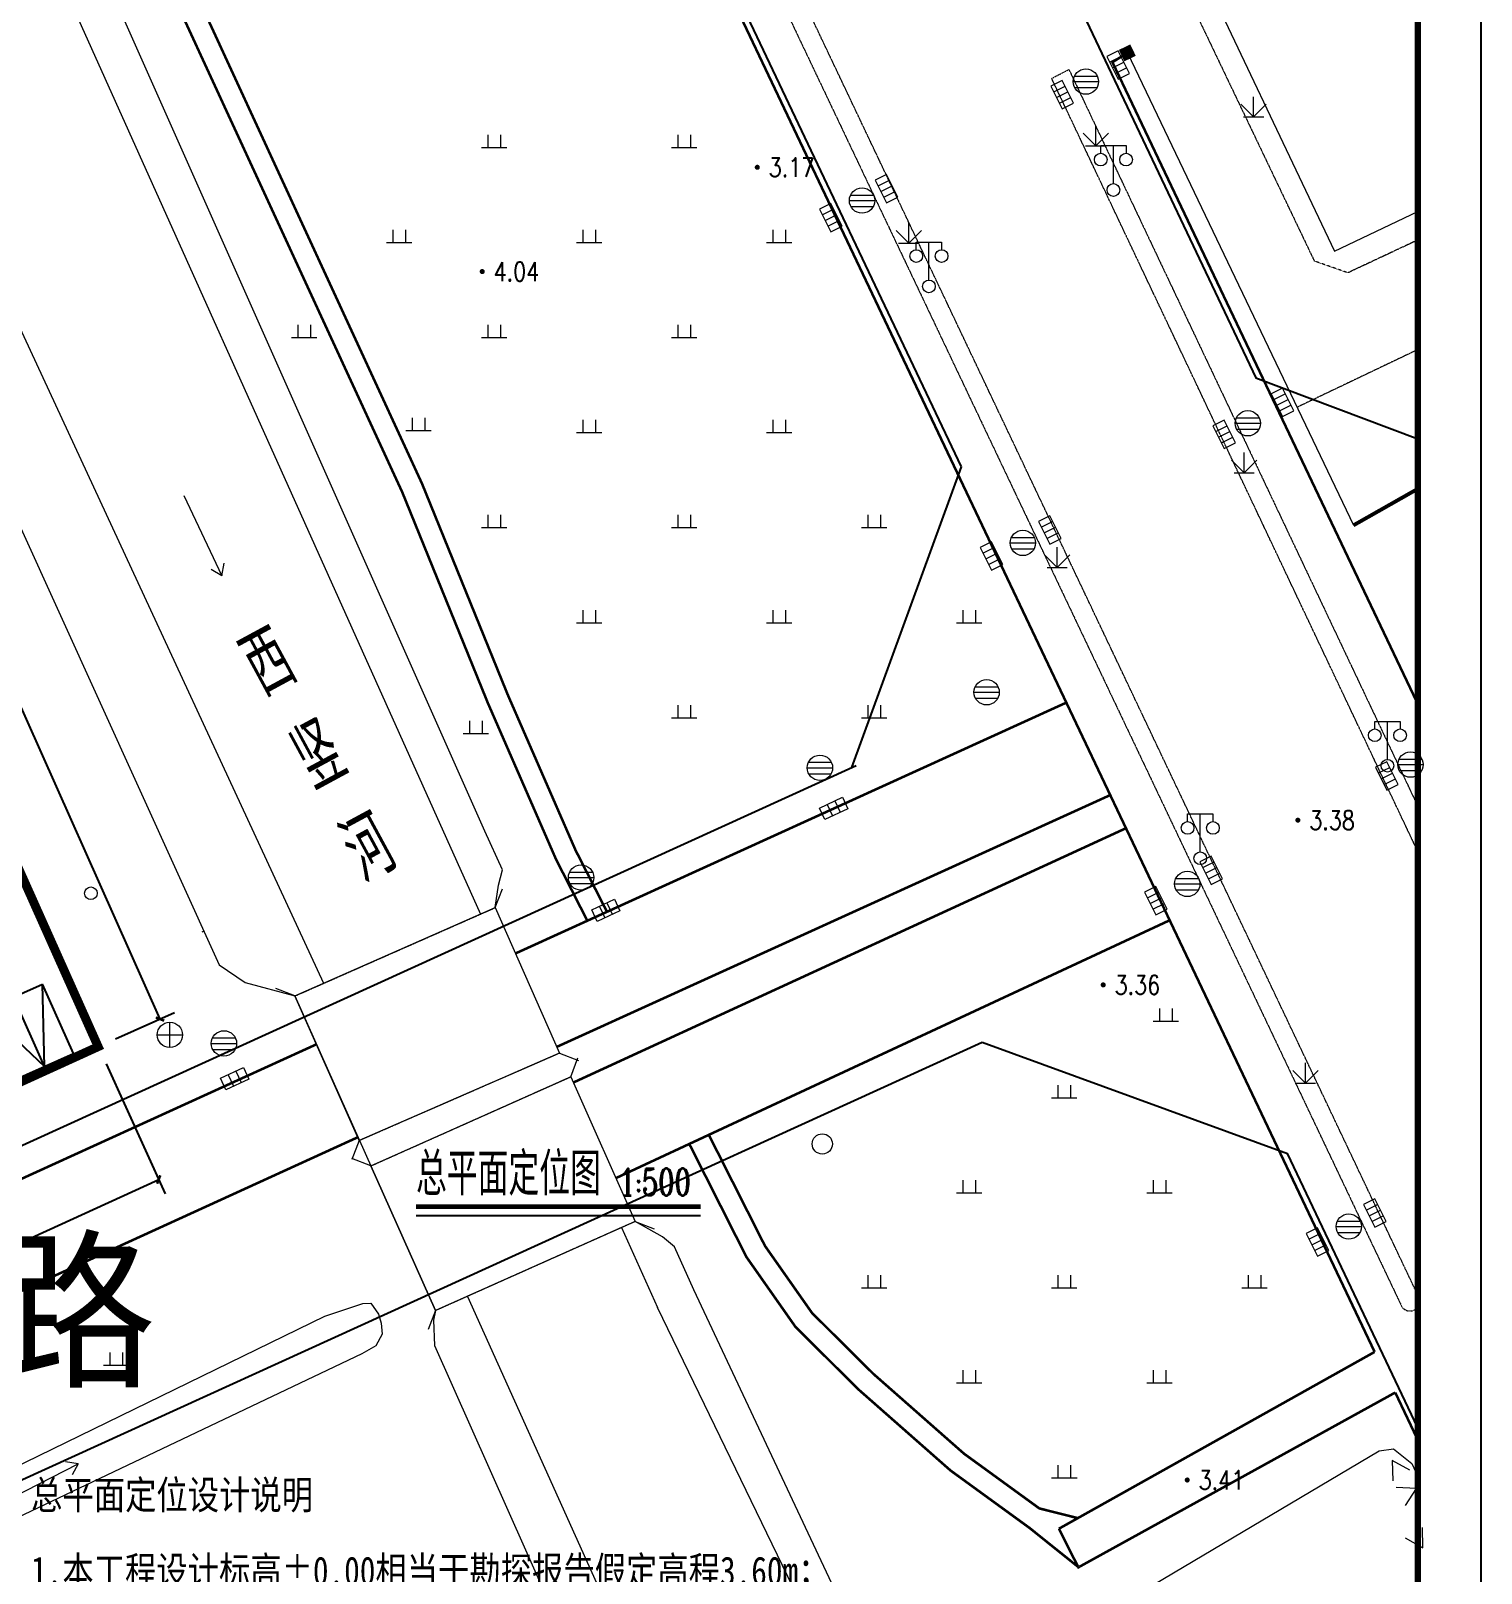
# Model space of a CAD drawing. Extents: x -165130 to 255370, y -346822 to 187778.
# Drawn here: x 140907 to 255370, y -101476 to 20252 of the extents above; entities that cross this region are included whole.
import ezdxf
from ezdxf.enums import TextEntityAlignment as Align

# ---------------------------------------------------------------- set-up
doc = ezdxf.new("R2010")
doc.units = 0
doc.header["$MEASUREMENT"] = 0
for name, pattern in [('DASH', [0.35, 0.25, -0.1]), ('X2', [10, 8, -2]), ('X3', [5, 4, -1]), ('X5', [3, 2, -1]), ('X6', [2, 1, -1])]:
    doc.linetypes.add(name, pattern=pattern)
doc.layers.get('0').update_dxf_attribs({"linetype": 'CONTINUOUS'})
doc.layers.get('Defpoints').update_dxf_attribs({"linetype": 'CONTINUOUS'})
for name, color, linetype in [('DIM_SYMB', 3, 'CONTINUOUS'), ('GCD', 1, 'CONTINUOUS'), ('PUB_DIM', 3, 'CONTINUOUS'), ('PUB_TEXT', 7, 'CONTINUOUS'), ('PUB_TITLE', 4, 'CONTINUOUS'), ('RD-红线', 4, 'CONTINUOUS'), ('停车位', 4, 'CONTINUOUS'), ('围墙', 151, 'FENCELINE1'), ('层0', 253, 'CONTINUOUS'), ('规划道路边线', 1, 'CONTINUOUS')]:
    doc.layers.add(name, color=color, linetype=linetype)
doc.layers.add('底图', color=252, linetype='CONTINUOUS', lineweight=5)
doc.styles.add('-宋体', font='', dxfattribs={"width": 0.8})
doc.styles.add('_TCH_AXIS', font='COMPLEX', dxfattribs={"bigfont": 'GBCBIG'})
doc.styles.add('_TCH_DIM_T3', font='SIMPLEX', dxfattribs={"width": 0.705882, "bigfont": 'GBCBIG'})
doc.styles.add('HZ', font='txt', dxfattribs={"width": 0.7, "height": 5, "bigfont": 'STF:宋体'})
doc.styles.add('ls1', font='simhei.ttf')
doc.styles.get('-宋体').set_extended_font_data('SimSun')
doc.linetypes.add('10421', pattern='A,2,[150,AAA.SHX,S=1,R=0,X=0,Y=1],1e-11', length=2)
doc.linetypes.add('1161', pattern='A,0,[149,AAA.SHX,S=0.15,R=0,X=0,Y=0],-1.6', length=1.6)
doc.linetypes.add('443', pattern='A,9.4,[169,AAA.SHX,S=1,R=0,X=0,Y=0.15],0.6', length=10)
doc.linetypes.add('444', pattern='A,4.5,[145,AAA.SHX,S=1,R=0,X=0,Y=1],4.5,-0.5,[146,AAA.SHX,S=1,R=0,X=0,Y=0],-0.5', length=10)
doc.linetypes.add('833', pattern='A,2,[150,AAA.SHX,S=0.8,R=0,X=0,Y=0.8],2,[150,AAA.SHX,S=2,R=0,X=0,Y=2],1e-11', length=4)
doc.linetypes.add('FENCELINE1', pattern='A,0.25,-0.1,[133,ltypeshp.shx,S=0.1,R=0,X=-0.1,Y=0],-0.1,1', length=1.45)
doc.dimstyles.new('总图&&500', dxfattribs={"dimtxt": 1487.5, "dimasz": 500, "dimexe": 1250, "dimexo": 1500, "dimgap": 631.25, "dimtad": 1, "dimlfac": 0.001, "dimzin": 0, "dimdsep": 46, "dimtxsty": '_TCH_DIM_T3', "dimblk": 'ARCHTICK', "dimcen": 0.09, "dimclrt": 7, "dimazin": 2, "dimtfac": 1, "dimtix": 1, "dimtmove": 2, "dimatfit": 3, "dimfxl": 1, "dimtolj": 1, "dimtzin": 0, "dimarcsym": 0})

# ---------------------------------------------------------------- blocks, each defined once
blk = doc.blocks.new('qar5gesfd')
at = {"layer": 'PUB_TITLE'}
blk.add_lwpolyline([(-86068, 153824), (-1968, 153824), (-1968, 213224), (-86068, 213224)], close=True, dxfattribs=at)
at = {"layer": 'PUB_TITLE', "const_width": 100}
blk.add_lwpolyline([(-83568, 154824), (-2968, 154824), (-2968, 212224), (-83568, 212224)], close=True, dxfattribs=at)
blk = doc.blocks.new('gc002')
at = {"const_width": 1}
blk.add_lwpolyline([(-0.5, 0), (0.5, 0)], dxfattribs=at)
blk = doc.blocks.new('gc124')
for p, q in [((0, 0), (0, 1.6)), ((-1, 1), (0, 0)), ((-0.8, 0), (0.8, 0)), ((0, 0), (1, 1))]:
    blk.add_line(p, q)
blk = doc.blocks.new('gc097')
for p, q in [((-1, 2.9), (-1, 3.5)), ((-1, 3.5), (1, 3.5)), ((0, 0.5), (0, 3.5)), ((1, 3.5), (1, 2.9))]:
    blk.add_line(p, q)
for centre in [(-1, 2.4), (1, 2.4), (0, 0)]:
    blk.add_circle(centre, 0.5)
blk = doc.blocks.new('gc122')
blk.add_circle((0, 0), 0.8)
blk = doc.blocks.new('gc037')
for p, q in [((0, 0), (-1.39, 0.8)), ((-1.39, -0.8), (0, 0))]:
    blk.add_line(p, q)
blk = doc.blocks.new('gc119')
for p, q in [((-1, 0), (1, 0)), ((-0.5, 1), (-0.5, 0)), ((0.5, 1), (0.5, 0))]:
    blk.add_line(p, q)
blk = doc.blocks.new('gc086')
for p, q in [((0, 0), (7, 0)), ((7, 0), (6.18, 0.57)), ((7, 0), (6.18, -0.57))]:
    blk.add_line(p, q)
blk = doc.blocks.new('gcbj0104')
for p, q in [((-0.5, 0.5), (-0.5, -0.5)), ((0, 0.5), (0, -0.5)), ((0.5, 0.5), (0.5, -0.5))]:
    blk.add_line(p, q)
blk.add_lwpolyline([(-1, 0.5), (-1, -0.5), (1, -0.5), (1, 0.5)], close=True)
blk = doc.blocks.new('gcbj0103')
for p, q in [((-1, 0), (1, 0)), ((-0.9, 0.43), (0.9, 0.43)), ((-0.88, -0.47), (0.88, -0.47))]:
    blk.add_line(p, q)
blk.add_circle((0, 0), 1)
blk = doc.blocks.new('GC200')
at = {"linetype": 'Continuous', "const_width": 0.2, "flags": 128}
blk.add_lwpolyline([(-0.1, 0, 1), (0.1, 0, 1)], format="xyb", close=True, dxfattribs=at)
blk = doc.blocks.new('gc170')
at = {"linetype": 'Continuous'}
blk.add_circle((0, 0), 0.5, dxfattribs=at)
blk = doc.blocks.new('gcbj0102')
for p, q in [((-1, 0), (1, 0)), ((0, -1), (0, 1))]:
    blk.add_line(p, q)
blk.add_circle((0, 0), 1)
blk = doc.blocks.new('gc041')
for p, q in [((-1, 0.5), (1, 0.5)), ((-1, -0.5), (-1, 0.5)), ((-0.33, 0.5), (-0.33, -0.5)), ((0.33, 0.5), (0.33, -0.5)), ((1, 0.5), (1, -0.5)), ((1, -0.5), (-1, -0.5))]:
    blk.add_line(p, q)
blk = doc.blocks.new('_ArchTick')
at = {"color": 0, "linetype": 'ByBlock', "const_width": 0.4}
blk.add_lwpolyline([(-0.5, -0.5), (0.5, 0.5)], dxfattribs=at)
blk = doc.blocks.new('*D50')
at = {"layer": 'Defpoints', "color": 0, "transparency": 16777216}
for p in [(74864, 99869), (151100, -57744), (146220, -59923)]:
    blk.add_point(p, dxfattribs=at)
at = {"layer": 'PUB_DIM', "color": 0, "lineweight": -2, "transparency": 16777216}
for p, q in [((76234, 100480), (80886, 102557)), ((79744, 102048), (151100, -57744)), ((147589, -59312), (152241, -57234))]:
    blk.add_line(p, q, dxfattribs=at)
at = {"layer": 'PUB_DIM', "color": 0, "lineweight": -2, "transparency": 16777216, "xscale": 500, "yscale": 500, "zscale": 500}
for p, rotation in [((79744, 102048), 114.0632792769174), ((151100, -57744), 294.0632792769174)]:
    blk.add_blockref('_ArchTick', p, dxfattribs=dict(at, rotation=rotation))
at = {"layer": 'PUB_DIM', "color": 7, "transparency": 16777216, "insert": (116678, 22713), "char_height": 1487.5, "attachment_point": 5, "rotation": 294.06328, "style": '_TCH_DIM_T3'}
blk.add_mtext('\\A1;175.00m', dxfattribs=at)
blk = doc.blocks.new('*D51')
at = {"layer": 'Defpoints', "color": 0, "transparency": 16777216}
for p in [(146220, -59923), (150998, -70408), (-27114, -138918)]:
    blk.add_point(p, dxfattribs=at)
at = {"layer": 'PUB_DIM', "color": 0, "lineweight": -2, "transparency": 16777216}
for p, q in [((146842, -61288), (151517, -71546)), ((-22335, -149403), (150998, -70408)), ((-26492, -140283), (-21817, -150540))]:
    blk.add_line(p, q, dxfattribs=at)
at = {"layer": 'PUB_DIM', "color": 0, "lineweight": -2, "transparency": 16777216, "xscale": 500, "yscale": 500, "zscale": 500}
for p, rotation in [((150998, -70408), 24.5005618365008), ((-22335, -149403), 204.5005618365008)]:
    blk.add_blockref('_ArchTick', p, dxfattribs=dict(at, rotation=rotation))
at = {"layer": 'PUB_DIM', "color": 7, "transparency": 16777216, "insert": (63761, -108654), "char_height": 1487.5, "attachment_point": 5, "rotation": 24.50056, "style": '_TCH_DIM_T3'}
blk.add_mtext('\\A1;190.49m', dxfattribs=at)

msp = doc.modelspace()

# ---------------------------------------------------------------- linework, layer by layer
at = {"elevation": -625.1}
msp.add_lwpolyline([(145370.127, -163621.816), (145370.127, -138621.816), (250370.127, -138621.816), (250370.127, 123378.184), (-152629.873, 123378.184), (-152629.873, -163621.816), (145370.127, -163621.816)], dxfattribs=at)
at = {"color": 1, "linetype": 'DASH', "ltscale": 10000, "const_width": 700, "elevation": -3490, "flags": 128}
msp.add_lwpolyline([(-98469.293, 20873.735), (-27113.858, -138918.01), (146219.838, -59923.241), (74864.403, 99868.504)], close=True, dxfattribs=at)
at = {"layer": 'DIM_SYMB', "const_width": 350, "elevation": -625.1}
msp.add_lwpolyline([(171308.797, -72552.637), (193762.9, -72552.637)], dxfattribs=at)
at = {"layer": 'DIM_SYMB', "elevation": -625.1}
msp.add_lwpolyline([(171308.797, -73252.637), (193762.9, -73252.637)], dxfattribs=at)
at = {"layer": 'RD-红线', "color": 0, "linetype": 'Continuous'}
msp.add_line((250370.127, -90001.264, -3490), (240098.579, -68367.066, -3490), dxfattribs=at)
at = {"layer": '停车位', "linetype": 'Continuous', "elevation": -3490, "flags": 128}
for points in [[(73340.443, -85562.132), (141822.62, -54981.232)], [(137257.141, -57019.958), (141986.352, -61479.169), (141822.62, -54981.232)], [(144269.092, -60459.806), (141822.62, -54981.232)], [(141986.352, -61479.169), (139539.88, -56000.595)], [(75006.606, -91389.156), (144269.092, -60459.806)]]:
    msp.add_lwpolyline(points, dxfattribs=at)
at = {"layer": '围墙', "ltscale": 0.2, "const_width": 200, "elevation": -3490}
msp.add_lwpolyline([(74368.469, -92769.293), (146219.838, -59923.241), (74864.403, 99868.504), (-98469.293, 20873.735), (-27113.858, -138918.01), (47486.606, -104919.736)], dxfattribs=at)
at = {"layer": '底图', "linetype": 'Continuous'}
for p, q in [((177559.683, -48944.183, -3420), (178138.229, -47452.445, -3420)), ((177559.683, -48944.183, -3420), (182631.004, -60441.304, -3420)), ((161746.695, -55919.212, -3420), (160254.957, -55340.666, -3420)), ((161746.695, -55919.212, -3420), (166830.716, -67336.203, -3420)), ((182631.004, -60441.304, -3420), (184120.443, -61025.747, -3420)), ((183514.707, -62292.173, -3420), (184086.867, -60797.973, -3420)), ((183514.707, -62292.173, -3420), (188613.814, -73719.651, -3420)), ((166830.716, -67336.203, -3420), (166246.273, -68825.641, -3420)), ((167739.72, -69331.201, -3420), (166245.52, -68759.041, -3420)), ((167739.72, -69331.201, -3420), (172838.826, -80758.679, -3420)), ((188613.814, -73719.651, -3420), (190108.013, -74291.811, -3420)), ((172838.826, -80758.679, -3420), (172266.666, -82252.879, -3420))]:
    msp.add_line(p, q, dxfattribs=at)
at = {"layer": '底图', "linetype": 'X5'}
for p, q in [((161746.695, -55919.212, -3420), (177559.683, -48944.183, -3420)), ((182631.004, -60441.304, -3420), (166830.716, -67336.203, -3420)), ((167739.72, -69331.201, -3420), (183514.707, -62292.173, -3420)), ((188613.814, -73719.651, -3420), (172838.826, -80758.679, -3420))]:
    msp.add_line(p, q, dxfattribs=at)
at = {"layer": '底图', "linetype": '10421', "elevation": -80, "flags": 128}
for points in [[(76727.984, 123378.184), (90591.425, 93295.659), (99276.458, 75077.675), (121047.552, 22968.714), (155759.589, -53463.38), (157823.485, -54861.925), (161746.695, -55919.212)], [(172838.826, -80758.679), (172688.669, -81496.43), (172753.61, -83518.739), (197310.84, -138621.816)]]:
    msp.add_lwpolyline(points, dxfattribs=at)
at = {"layer": '底图', "linetype": 'Continuous', "flags": 128}
for points, elevation in [([(81367.253, 123378.184), (164008.792, -54921.413)], -3420), ([(98916.144, 123378.184), (104097.97, 111935.717), (135525.646, 41491.723), (176402.966, -49454.405)], -3420), ([(250370.127, 66374.46), (220390.914, 52138.061), (243790.965, 2861.899), (250370.127, 5986.183)], -3420), ([(161746.695, -55919.212), (172838.826, -80758.679)], -3420), ([(187527.31, -74204.464), (190356.64, -80499.315)], -3420), ([(175356.833, -79635.108), (201935.736, -138621.816)], -3420), ([(216097.807, -120542.653), (226930.495, -113879.939), (228321.931, -112100.947), (227965.718, -110662.087), (227320.792, -109389.093), (225610.744, -108132.136), (220321.669, -111285.849), (212852.544, -114829.978), (211097.479, -114877.904), (209480.801, -114100.126), (203926.882, -108514.376), (190356.64, -80499.315)], -1208), ([(235416.389, -110596.737), (234009.725, -110959.242), (232945.516, -110959.243), (229154.91, -103873.282), (229549.087, -102376.618), (247332.326, -91834.544), (248440.539, -91669.752), (249908.824, -92808.646), (250370.127, -93838.681)], 136)]:
    msp.add_lwpolyline(points, dxfattribs=dict(at, elevation=elevation))
at = {"layer": '底图', "linetype": '833', "elevation": -3420, "flags": 128}
for points in [[(177559.683, -48944.183), (177822.936, -47183.146), (178128.54, -45964.402), (176739.672, -42919.185), (102813.498, 123378.184)], [(193244.48, -79107.438), (191698.271, -75717.239), (190752.521, -74944.187), (188613.814, -73719.651)], [(214444.819, -123938.117), (230866.455, -114879.361), (231492.801, -114099.086), (225398.784, -104694.097), (224788.678, -104921.52), (213382.206, -111967.116), (210322.209, -111852.846), (208371.144, -109903.101), (205547.599, -105317.97), (193244.48, -79107.438)]]:
    msp.add_lwpolyline(points, dxfattribs=at)
at = {"layer": '底图', "linetype": 'X3', "const_width": 200, "flags": 128}
for points, elevation in [([(110302.261, 123378.184), (114423.045, 114195.355), (116942.765, 106478.719), (117501.011, 101770.536), (121084.253, 89150.854), (125909.212, 79229.391), (152458.518, 22365.157), (170218.921, -16158.187), (176985.669, -32822.156), (182355.878, -45134.619), (184827.224, -49984.156)], -3420), ([(192873.874, -67600.236), (197384.99, -76523.114), (201257.544, -82042.238), (206223.015, -86973.691), (213492.173, -93374.506), (219716.493, -97898.823), (223563.605, -100984.077)], -3420), ([(222047.771, -97967.103), (246962.746, -84015.058)], -275), ([(222047.771, -97967.103), (223563.605, -100984.077)], -75)]:
    msp.add_lwpolyline(points, dxfattribs=dict(at, elevation=elevation))
at = {"layer": '底图', "linetype": 'Continuous', "const_width": 200, "flags": 128}
for points, elevation in [([(112165.585, 123378.184), (116011.028, 114808.928), (118611.099, 106846.219), (119173.275, 102104.89), (122678.644, 89759.466), (127443.899, 79960.77), (154000.632, 23080.63), (171779.217, -15482.15), (178552.587, -32162.429), (183893.71, -44408.206), (186375.837, -49278.899)], -3420), ([(246962.746, -84015.058), (148495.978, 123378.184)], -3420), ([(227445.56, 18512.907), (226271.562, 17773.905), (250370.127, -32881.621)], 891), ([(182410.518, -59941.443), (226096.047, -40065.078)], -3420), ([(187085.793, -70295.243), (230787.816, -49947.004)], 1257), ([(194415.813, -66882.289), (198846.899, -75646.871), (202562.513, -80942.325), (207384.761, -85731.536), (214555.99, -92046.12), (220499.097, -96366.03), (223538.247, -97132.457)], -3420), ([(166712.32, -67070.326), (559.853, -142982.504), (-44743.708, -163621.816)], 1663), ([(248590.752, -87220.055), (223585.777, -101015.1), (223574.553, -100992.857)], -275), ([(250370.127, -90967.225), (248590.752, -87220.055)], -41)]:
    msp.add_lwpolyline(points, dxfattribs=dict(at, elevation=elevation))
at = {"layer": '底图', "linetype": 'X6', "elevation": -3420, "flags": 128}
msp.add_lwpolyline([(152247.877, 123378.184), (249029.739, -80285.054, 0.5934626672), (250370.127, -80469.677)], format="xyb", dxfattribs=at)
at = {"layer": '底图', "linetype": 'X6', "flags": 128}
for points, elevation in [([(250370.127, -79520.245), (154090.994, 123378.184)], -3420), ([(231765.819, 23916.093), (242201.59, 2081.934)], -3420), ([(250370.127, -44512.379), (221474.564, 16500.896), (222831.563, 17201.899), (250370.127, -40953.807)], -3420), ([(250370.127, 3740.123), (244854.592, 1151.939), (242201.59, 2081.934)], 484), ([(250370.127, -4911.112), (240836.226, -9463.528)], -3420)]:
    msp.add_lwpolyline(points, dxfattribs=dict(at, elevation=elevation))
at = {"layer": '底图', "linetype": '444', "elevation": 891, "flags": 128}
msp.add_lwpolyline([(227445.56, 18512.907), (245292.628, -18774.061)], dxfattribs=at)
at = {"layer": '底图', "linetype": '443', "const_width": 300, "elevation": 560, "flags": 128}
msp.add_lwpolyline([(245292.628, -18774.061), (250370.127, -15894.326)], dxfattribs=at)
at = {"layer": '底图', "linetype": 'X2', "const_width": 200, "elevation": -3420, "flags": 128}
for points in [[(222631.366, -32767.679), (179157.37, -52566.278)], [(227338.208, -42681.349), (183721.104, -62754.723)], [(163446.503, -59736.404), (-957.162, -134728.507), (-64380.632, -163621.816)]]:
    msp.add_lwpolyline(points, dxfattribs=at)
at = {"layer": '底图', "linetype": 'Continuous', "flags": 128}
for points, elevation in [([(161746.695, -55919.212), (177559.683, -48944.183), (182631.004, -60441.304), (166830.716, -67336.203)], -3420), ([(167739.72, -69331.201), (183514.707, -62292.173), (188613.814, -73719.651), (172838.826, -80758.679)], -3420), ([(164096.741, -81199.208), (167103.321, -80195.58), (167729.739, -80167.201), (168352.741, -81031.2), (168548.141, -81745.367), (168629.744, -82608.2), (168122.818, -83527.006), (167036.746, -84163.202), (123438.784, -104905.281), (122057.785, -105330.284), (120910.194, -105588.813), (120201.785, -105403.287), (119522.784, -104728.289), (119460.198, -103702.268), (120050.307, -102708.46), (121099.779, -102150.286)], -658)]:
    msp.add_lwpolyline(points, close=True, dxfattribs=dict(at, elevation=elevation))
at = {"layer": '底图', "linetype": '1161', "elevation": -3420, "flags": 128}
msp.add_lwpolyline([(154557.648, -50816.837), (154413.725, -50882.2)], dxfattribs=at)
at = {"layer": '规划道路边线', "linetype": 'Continuous'}
for p, q in [((214363.471, -14163.12, -3490), (149061.21, 123378.184, -3490)), ((205702.659, -37884.335, -3420), (214363.471, -14163.12, -3420)), ((-70364.999, -163621.816, -3490), (206049.679, -37726.282, -3490)), ((-12462.767, -163621.816, -3490), (215997.482, -59567.555, -3490)), ((215997.482, -59567.555, -3420), (240098.579, -68367.066, -3420))]:
    msp.add_line(p, q, dxfattribs=at)
at = {"layer": '规划道路边线', "linetype": 'Continuous', "elevation": -3420, "flags": 128}
msp.add_lwpolyline([(175628.883, 123378.184), (237595.972, -7138.494), (250370.127, -11948.637)], dxfattribs=at)

# ---------------------------------------------------------------- block references
at = {"layer": '层0', "xscale": 5, "yscale": 5, "zscale": 5}
msp.add_blockref('qar5gesfd', (265210.681, -937742.598, -625.1), dxfattribs=at)
at = {"layer": '底图', "linetype": 'Continuous'}
for name, p, xscale, yscale, zscale, rotation in [('gc002', (227445.56, 18512.907, 891), 1000, 1000, 1000, 295.5776831175639), ('gcbj0104', (226713.036, 17544.959, 5), 1000, 1000, 1000, 116.5235529749601), ('gcbj0103', (224174.564, 16244.901, -183), 1000.000000000001, 1000.000000000001, 1000.000000000001, 0.0001038352427426), ('gcbj0104', (222314.04, 15225.951, 83), 1000, 1000, 1000, 116.5235529749601), ('gc124', (237409.062, 13454.339, -3420), 1000.000000000001, 1000.000000000001, 1000.000000000001, 0.0001038352427426), ('gc124', (224951.309, 11168.661, -3420), 1000.000000000001, 1000.000000000001, 1000.000000000001, 0.0001038352427426), ('gc119', (177472.818, 11040.395, -3420), 1000.000000000001, 1000.000000000001, 1000.000000000001, 0.0001038352427426), ('gc119', (192472.818, 11040.422, -3420), 1000.000000000001, 1000.000000000001, 1000.000000000001, 0.0001038352427426), ('gc097', (226348.58, 7690.905, 135), 1000.000000000001, 1000.000000000001, 1000.000000000001, 0.0001038352427426), ('gcbj0104', (208446.054, 7795.926, 74), 1000, 1000, 1000, 116.5235529749601), ('gcbj0103', (206510.581, 6858.869, -174), 1000.000000000001, 1000.000000000001, 1000.000000000001, 0.0001038352427426), ('gcbj0104', (204043.058, 5506.918, -14), 1000, 1000, 1000, 116.5235529749601), ('gc124', (210193.808, 3502.763, -3420), 1000.000000000001, 1000.000000000001, 1000.000000000001, 0.0001038352427426), ('gc119', (169972.832, 3540.381, -3420), 1000.000000000001, 1000.000000000001, 1000.000000000001, 0.0001038352427426), ('gc119', (184972.832, 3540.408, -3420), 1000.000000000001, 1000.000000000001, 1000.000000000001, 0.0001038352427426), ('gc119', (199972.832, 3540.435, -3420), 1000.000000000001, 1000.000000000001, 1000.000000000001, 0.0001038352427426), ('gc097', (211786.594, 80.879, 66), 1000.000000000001, 1000.000000000001, 1000.000000000001, 0.0001038352427426), ('gc119', (162472.846, -3959.633, -3420), 1000.000000000001, 1000.000000000001, 1000.000000000001, 0.0001038352427426), ('gc119', (177472.846, -3959.605, -3420), 1000.000000000001, 1000.000000000001, 1000.000000000001, 0.0001038352427426), ('gc119', (192472.846, -3959.578, -3420), 1000.000000000001, 1000.000000000001, 1000.000000000001, 0.0001038352427426), ('gcbj0104', (239684.084, -9060.018, -31), 1000, 1000, 1000, 116.5235529749601), ('gcbj0103', (236951.613, -10724.076, -194), 1000.000000000001, 1000.000000000001, 1000.000000000001, 0.0001038352427426), ('gc119', (171514.491, -11285.65, -3420), 1000.000000000001, 1000.000000000001, 1000.000000000001, 0.0001038352427426), ('gc119', (184972.859, -11459.592, -3420), 1000.000000000001, 1000.000000000001, 1000.000000000001, 0.0001038352427426), ('gc119', (199972.859, -11459.565, -3420), 1000.000000000001, 1000.000000000001, 1000.000000000001, 0.0001038352427426), ('gcbj0104', (235091.089, -11590.026, -3), 1000, 1000, 1000, 116.5235529749601), ('gc124', (236665.519, -14628.076, -3420), 1000.000000000001, 1000.000000000001, 1000.000000000001, 0.0001038352427426), ('gc086', (152992.551, -16423.963, -3420), 1000, 1000, 1000, 295.3829061935886), ('gc119', (177472.873, -18959.605, -3420), 1000.000000000001, 1000.000000000001, 1000.000000000001, 0.0001038352427426), ('gc119', (192472.873, -18959.578, -3420), 1000.000000000001, 1000.000000000001, 1000.000000000001, 0.0001038352427426), ('gc119', (207472.873, -18959.551, -3420), 1000.000000000001, 1000.000000000001, 1000.000000000001, 0.0001038352427426), ('gcbj0104', (221323.103, -19154.051, -29), 1000, 1000, 1000, 116.5235529749601), ('gcbj0103', (219201.63, -20164.108, -159), 1000.000000000001, 1000.000000000001, 1000.000000000001, 0.0001038352427426), ('gcbj0104', (216722.106, -21196.059, 10), 1000, 1000, 1000, 116.5235529749601), ('gc124', (221908.018, -22097.414, -3420), 1000.000000000001, 1000.000000000001, 1000.000000000001, 0.0001038352427426), ('gc119', (184972.886, -26459.592, -3420), 1000.000000000001, 1000.000000000001, 1000.000000000001, 0.0001038352427426), ('gc119', (199972.886, -26459.565, -3420), 1000.000000000001, 1000.000000000001, 1000.000000000001, 0.0001038352427426), ('gc119', (214972.886, -26459.537, -3420), 1000.000000000001, 1000.000000000001, 1000.000000000001, 0.0001038352427426), ('gcbj0103', (216341.652, -31952.113, 1781), 1000.000000000001, 1000.000000000001, 1000.000000000001, 0.0001038352427426), ('gc119', (192472.9, -33959.578, -3420), 1000.000000000001, 1000.000000000001, 1000.000000000001, 0.0001038352427426), ('gc119', (207472.9, -33959.551, -3420), 1000.000000000001, 1000.000000000001, 1000.000000000001, 0.0001038352427426), ('gc119', (176022.727, -35198.261, -3420), 1000.000000000001, 1000.000000000001, 1000.000000000001, 0.0001038352427426), ('gc097', (247977.662, -37746.056, 107), 1000.000000000001, 1000.000000000001, 1000.000000000001, 0.0001038352427426), ('gcbj0103', (203183.663, -37909.137, 1666), 1000.000000000001, 1000.000000000001, 1000.000000000001, 0.0001038352427426), ('gcbj0104', (247929.138, -38547.003, -16), 1000, 1000, 1000, 116.5235529749601), ('gcbj0103', (249792.662, -37661.052, -197), 1000.000000000001, 1000.000000000001, 1000.000000000001, 0.0001038352427426), ('gc041', (204273.668, -41112.135, 1441), 999.9999999999999, 999.9999999999999, 999.9999999999999, 25.19594735724144), ('gc097', (233198.676, -45055.083, 44), 1000.000000000001, 1000.000000000001, 1000.000000000001, 0.0001038352427426), ('gcbj0104', (234071.151, -46006.028, 31), 1000, 1000, 1000, 116.5235529749601), ('gcbj0103', (184330.678, -46577.171, 1609), 1000.000000000001, 1000.000000000001, 1000.000000000001, 0.0001038352427426), ('gcbj0103', (232177.679, -47078.084, -201), 1000.000000000001, 1000.000000000001, 1000.000000000001, 0.0001038352427426), ('gc170', (145641.828, -47816.886, -3420), 1000.000000000001, 1000.000000000001, 1000.000000000001, 0.0001038352427426), ('gcbj0104', (229695.156, -48408.036, -43), 1000, 1000, 1000, 116.5235529749601), ('gc041', (186286.683, -49162.168, 1428), 999.9999999999999, 999.9999999999999, 999.9999999999999, 25.19594735724144), ('gc119', (230479.045, -57908.046, -3420), 1000.000000000001, 1000.000000000001, 1000.000000000001, 0.0001038352427426), ('gcbj0102', (151877.701, -58993.23, 1513), 1000.000000000001, 1000.000000000001, 1000.000000000001, 0.0001038352427426), ('gcbj0103', (156146.702, -59665.222, 1396), 1000.000000000001, 1000.000000000001, 1000.000000000001, 0.0001038352427426), ('gc041', (156995.707, -62448.221, 1437), 999.9999999999999, 999.9999999999999, 999.9999999999999, 25.19594735724144), ('gc124', (241495.274, -62805.529, -3420), 1000.000000000001, 1000.000000000001, 1000.000000000001, 0.0001038352427426), ('gc119', (222472.954, -63959.524, -3420), 1000.000000000001, 1000.000000000001, 1000.000000000001, 0.0001038352427426), ('gc122', (203372.972, -67603.842, -3420), 1000.000000000001, 1000.000000000001, 1000.000000000001, 0.0001038352427426), ('gc119', (214972.968, -71459.537, -3420), 1000.000000000001, 1000.000000000001, 1000.000000000001, 0.0001038352427426), ('gc119', (229972.968, -71459.51, -3420), 1000.000000000001, 1000.000000000001, 1000.000000000001, 0.0001038352427426), ('gcbj0104', (246972.2, -73039.004, -16), 1000, 1000, 1000, 116.5235529749601), ('gcbj0104', (242451.204, -75340.012, -81), 1000, 1000, 1000, 116.5235529749601), ('gcbj0103', (244920.728, -74117.061, -224), 1000.000000000001, 1000.000000000001, 1000.000000000001, 0.0001038352427426), ('gc119', (207472.982, -78959.551, -3420), 1000.000000000001, 1000.000000000001, 1000.000000000001, 0.0001038352427426), ('gc119', (222472.982, -78959.524, -3420), 1000.000000000001, 1000.000000000001, 1000.000000000001, 0.0001038352427426), ('gc119', (237472.982, -78959.497, -3420), 1000.000000000001, 1000.000000000001, 1000.000000000001, 0.0001038352427426), ('gc119', (147651.751, -85063.836, -3420), 1000.000000000001, 1000.000000000001, 1000.000000000001, 0.0001038352427426), ('gc119', (214972.995, -86459.537, -3420), 1000.000000000001, 1000.000000000001, 1000.000000000001, 0.0001038352427426), ('gc119', (229972.995, -86459.51, -3420), 1000.000000000001, 1000.000000000001, 1000.000000000001, 0.0001038352427426), ('gc086', (138403.312, -96019.106, -3420), 1000, 1000, 1000, 27.05562049684352), ('gc037', (248335.762, -92585.055, -1674), 1000, 1000, 1000, 122.1291686014764), ('gc119', (222473.009, -93959.524, -3420), 1000.000000000001, 1000.000000000001, 1000.000000000001, 0.0001038352427426), ('gc037', (250255.766, -94789.052, -918), 999.9999999999999, 999.9999999999999, 999.9999999999999, 27.46420968754539), ('gc037', (250769.774, -99471.051, -1728), 1000, 1000, 1000, 300.8749941856848)]:
    msp.add_blockref(name, p, dxfattribs=dict(at, xscale=xscale, yscale=yscale, zscale=zscale, rotation=rotation))
ref = msp.add_blockref('GC200', (198241.577, 9482.854, -250), dxfattribs=dict(at, xscale=1000.000000000001, yscale=1000.000000000001, zscale=1000.000000000001, rotation=0.0001038352427426))
ref.add_attrib('height', '3.17', dxfattribs={"layer": 'GCD', "linetype": 'Continuous', "height": 1500, "rotation": 0.00010384, "style": 'HZ', "width": 0.8}).set_placement((199141.577, 9482.856, -250), align=Align.MIDDLE_LEFT)
ref = msp.add_blockref('GC200', (176531.592, 1251.815, 620), dxfattribs=dict(at, xscale=1000.000000000001, yscale=1000.000000000001, zscale=1000.000000000001, rotation=0.0001038352427426))
ref.add_attrib('height', '4.04', dxfattribs={"layer": 'GCD', "linetype": 'Continuous', "height": 1500, "rotation": 0.00010384, "style": 'HZ', "width": 0.8}).set_placement((177431.592, 1251.816, 620), align=Align.MIDDLE_LEFT)
ref = msp.add_blockref('GC200', (240905.67, -42047.069, -40), dxfattribs=dict(at, xscale=1000.000000000001, yscale=1000.000000000001, zscale=1000.000000000001, rotation=0.0001038352427426))
ref.add_attrib('height', '3.38', dxfattribs={"layer": 'GCD', "linetype": 'Continuous', "height": 1500, "rotation": 0.00010384, "style": 'HZ', "width": 0.8}).set_placement((241805.67, -42047.067, -40), align=Align.MIDDLE_LEFT)
ref = msp.add_blockref('GC200', (225541.694, -55048.096, -60), dxfattribs=dict(at, xscale=1000.000000000001, yscale=1000.000000000001, zscale=1000.000000000001, rotation=0.0001038352427426))
ref.add_attrib('height', '3.36', dxfattribs={"layer": 'GCD', "linetype": 'Continuous', "height": 1500, "rotation": 0.00010384, "style": 'HZ', "width": 0.8}).set_placement((226441.694, -55048.095, -60), align=Align.MIDDLE_LEFT)
ref = msp.add_blockref('GC200', (232172.764, -94124.084, -10), dxfattribs=dict(at, xscale=1000.000000000001, yscale=1000.000000000001, zscale=1000.000000000001, rotation=0.0001038352427426))
ref.add_attrib('height', '3.41', dxfattribs={"layer": 'GCD', "linetype": 'Continuous', "height": 1500, "rotation": 0.00010384, "style": 'HZ', "width": 0.8}).set_placement((233072.764, -94124.083, -10), align=Align.MIDDLE_LEFT)

# ---------------------------------------------------------------- texts
at = {"layer": 'PUB_TEXT', "style": '_TCH_AXIS'}
msp.add_text('总平面定位图', height=3375.8865, dxfattribs=at).set_placement((171308.797, -71666.467, -625.1))
at = {"layer": 'PUB_TEXT', "style": '_TCH_AXIS', "width": 0.705882}
msp.add_text('1:500', height=2125, dxfattribs=at).set_placement((187334.329, -71666.467, -625.1))
at = {"layer": 'PUB_TEXT', "color": 7, "style": '-宋体', "width": 0.8}
for s, height, p in [('总平面定位设计说明', 2265.8228, (140929.39, -96432.468, -625.1)), ('1.本工程设计标高%%P0.00相当于勘探报告假定高程3.60m；', 2265.82278, (140929.39, -102432.468, -625.1))]:
    msp.add_text(s, height=height, dxfattribs=at).set_placement(p)
at = {"layer": '底图', "style": 'ls1'}
msp.add_text('路', height=10000, rotation=0.00010384, dxfattribs=at).set_placement((137168.329, -85782.477, -80))
at = {"layer": '底图', "linetype": 'Continuous', "insert": (156987.176, -28156.772, -3420), "char_height": 5000, "width": 6760.01247, "attachment_point": 1, "rotation": 28.43933192, "style": 'HZ'}
msp.add_mtext('西\\P竖\\P河', dxfattribs=at)

# ---------------------------------------------------------------- dimensions: what is measured, and where the dimension line sits
at = {"layer": 'PUB_DIM'}
for p1, distance, picture, middle in [((74864.403, 99868.504), 5344.561, '*D50', (116677.723, 22712.501)), ((-27113.858, -138918.01), -11522.485, '*D51', (63761.174, -108654.403))]:
    dim = msp.add_aligned_dim(p1=p1, p2=(146219.838, -59923.241), distance=distance, dimstyle='总图&&500', override={"dimpost": 'm'}, dxfattribs=at)
    dim.commit()
    dim.dimension.update_dxf_attribs({"geometry": picture, "text_midpoint": middle})

doc.saveas('drawing.dxf')
